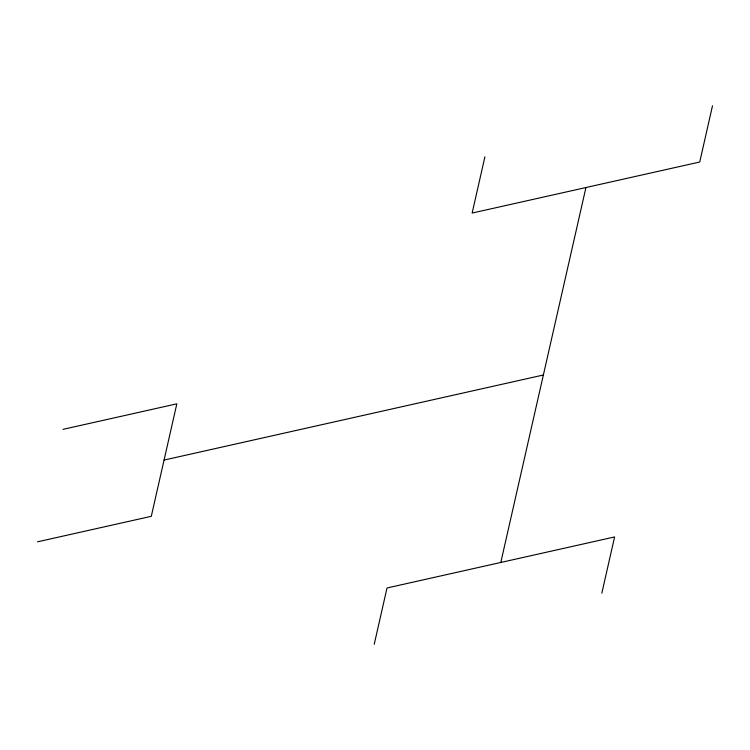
<?xml version="1.0" encoding="UTF-8"?>
<svg xmlns="http://www.w3.org/2000/svg" width="750" height="750" viewBox="0 0 750 750"><rect width="100%" height="100%" fill="white"/><g stroke="black" fill="none" stroke-linecap="round" stroke-linejoin="round"><path stroke-width="1.12" d="M374.241 644.222L387.019 587.981L614.597 536.944L601.828 593.184M484.913 156.816L472.144 213.056L699.731 162.019L712.5 105.778M500.803 562.463L585.938 187.537M63.037 429.347L176.831 403.828L151.294 516.309L37.5 541.828M164.062 460.069L543.375 375"/></g></svg>
